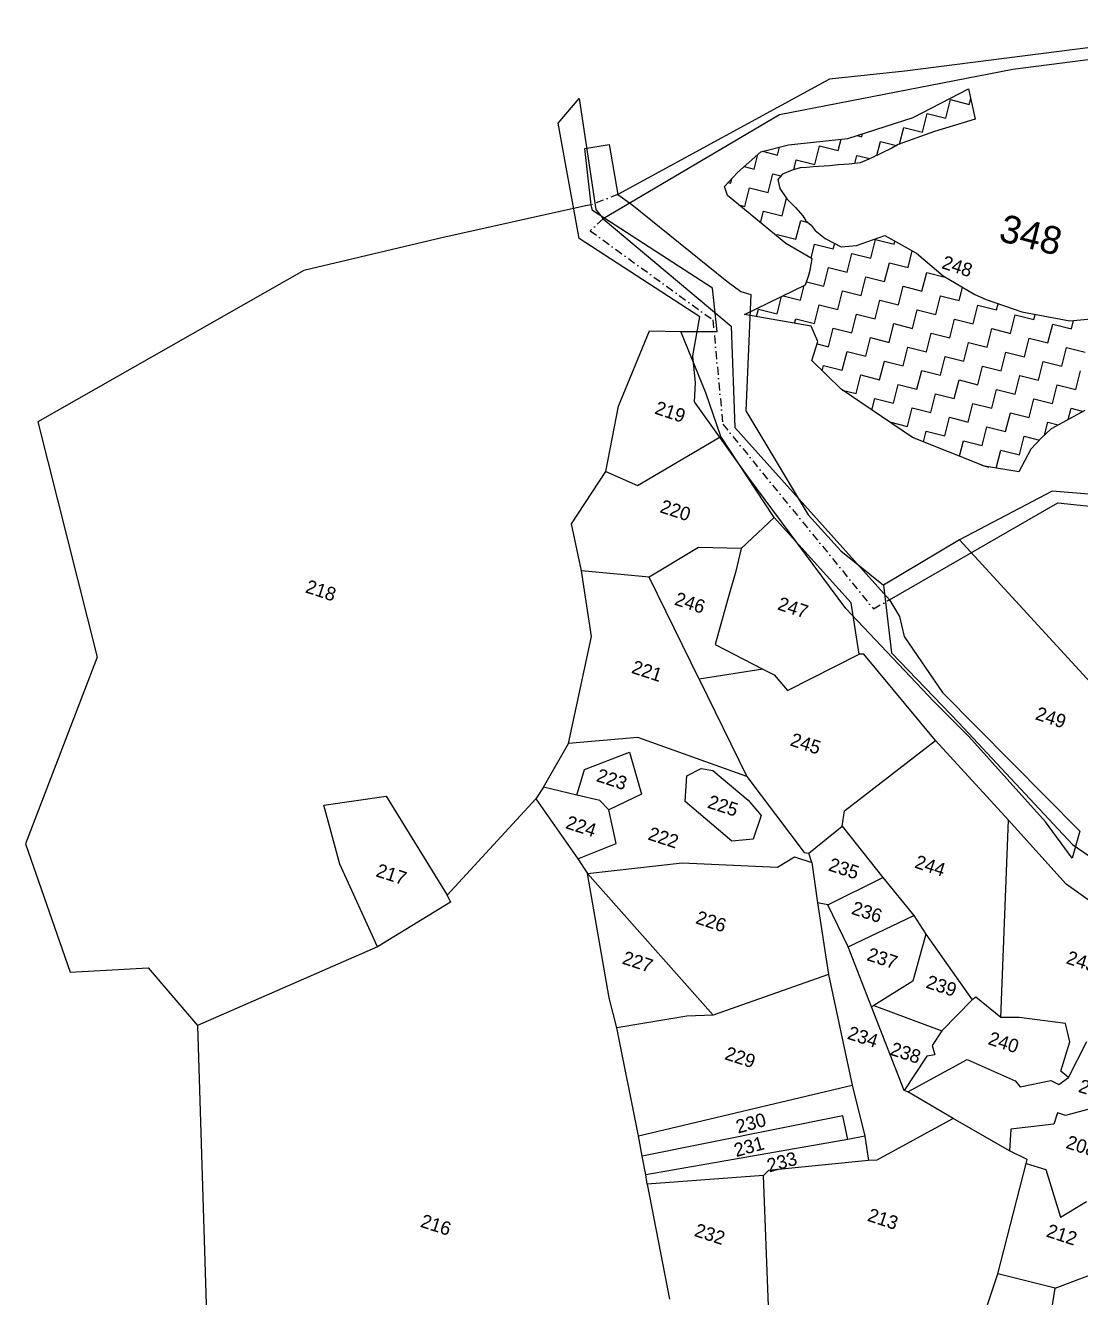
# Model space of a CAD drawing. Header units: metres. Extents: x 281097 to 285452, y 2029380 to 2031700.
# Drawn here: x 281097 to 281774, y 2030654 to 2031469 of the extents above; entities that cross this region are included whole.
import ezdxf
from ezdxf.enums import TextEntityAlignment as Align

# ---------------------------------------------------------------- set-up
doc = ezdxf.new("R2010")
doc.units = ezdxf.units.M
doc.header["$MEASUREMENT"] = 0
doc.linetypes.add('DASHDOT', pattern=[1, 0.5, -0.25, 0, -0.25])
for name, color, linetype in [('OFF', 1, 'Continuous'), ('POLY_HATCH', 12, 'Continuous'), ('POLY_PARCEL', 6, 'Continuous'), ('POLY_WATER', 4, 'Continuous'), ('TEXT_PARCEL', 7, 'Continuous'), ('V_BOUND_LINE', 7, 'Continuous'), ('V_BOUND_STREAM_LINE', 7, 'DASHDOT')]:
    doc.layers.add(name, color=color, linetype=linetype)
doc.styles.add('TEXT_MAP', font='', dxfattribs={"height": 2.5})
doc.styles.get('TEXT_MAP').set_extended_font_data('Kruti Dev 050')

msp = doc.modelspace()

# ---------------------------------------------------------------- linework, layer by layer
at = {"layer": 'OFF'}
for p, q in [((281438.92, 2031406.5), (281452.2, 2031422.25)), ((281455.97, 2031390.31), (281471.43, 2031392.74)), ((281773.25, 2030952.61), (281768.4, 2030935.19)), ((281451.39, 2030934.94), (281457.64, 2030925.54))]:
    msp.add_line(p, q, dxfattribs=at)
at = {"layer": 'POLY_HATCH'}
for p, q in [((281666.39, 2031410.11), (281701.95, 2031428.55)), ((281701.95, 2031428.55), (281706.17, 2031409.06)), ((281624.55, 2031396.7), (281666.39, 2031410.11)), ((281706.17, 2031409.06), (281680.16, 2031401.24)), ((281586.45, 2031392.63), (281624.55, 2031396.7)), ((281680.16, 2031401.24), (281656.74, 2031392.76)), ((281553.79, 2031374.83), (281568.84, 2031388.17)), ((281568.84, 2031388.17), (281586.45, 2031392.63)), ((281652.69, 2031390.36), (281639.44, 2031384.11)), ((281656.74, 2031392.76), (281652.69, 2031390.36)), ((281593.91, 2031377.8), (281588.74, 2031376.37)), ((281598.11, 2031378.11), (281593.91, 2031377.8)), ((281602.3, 2031378.42), (281598.11, 2031378.11)), ((281612.8, 2031379.19), (281602.3, 2031378.42)), ((281618.45, 2031379.82), (281612.8, 2031379.19)), ((281625.39, 2031380.12), (281618.45, 2031379.82)), ((281632.49, 2031381.07), (281625.39, 2031380.12)), ((281639.44, 2031384.11), (281632.49, 2031381.07)), ((281545.37, 2031365.98), (281553.79, 2031374.83)), ((281582.6, 2031373.81), (281579.69, 2031370.43)), ((281579.69, 2031370.43), (281580.96, 2031364.62)), ((281588.74, 2031376.37), (281582.6, 2031373.81)), ((281547.29, 2031360.01), (281545.37, 2031365.98)), ((281580.96, 2031364.62), (281585.46, 2031357.99)), ((281584.8, 2031329.24), (281547.29, 2031360.01)), ((281585.46, 2031357.99), (281590.93, 2031352.49)), ((281590.93, 2031352.49), (281595.76, 2031347.15)), ((281595.76, 2031347.15), (281597.68, 2031343.91)), ((281597.68, 2031343.91), (281601.06, 2031341)), ((281601.06, 2031341), (281603.63, 2031337.6)), ((281603.63, 2031337.6), (281609.91, 2031332.58)), ((281601.56, 2031319.5), (281584.8, 2031329.24)), ((281609.91, 2031332.58), (281620.23, 2031327.23)), ((281630.07, 2031328.16), (281648.17, 2031334.56)), ((281648.17, 2031334.56), (281668.63, 2031323.2)), ((281620.23, 2031327.23), (281630.07, 2031328.16)), ((281668.63, 2031323.2), (281685.53, 2031308.62)), ((281599.59, 2031309.02), (281600.41, 2031312.25)), ((281600.41, 2031312.25), (281601.56, 2031319.5)), ((281597.31, 2031302.74), (281599.59, 2031309.02)), ((281685.53, 2031308.62), (281705.83, 2031296.62)), ((281558.2, 2031283.83), (281597.31, 2031302.74)), ((281705.83, 2031296.62), (281713.25, 2031293.37)), ((281713.25, 2031293.37), (281735.98, 2031285.55)), ((281575.3, 2031280.87), (281558.2, 2031283.83)), ((281600.95, 2031276.43), (281575.3, 2031280.87)), ((281735.98, 2031285.55), (281766.79, 2031279.81)), ((281766.79, 2031279.81), (281810.38, 2031283.86)), ((281605.27, 2031266.42), (281600.95, 2031276.43)), ((281601.53, 2031254.33), (281605.27, 2031266.42)), ((281620.19, 2031235.88), (281601.53, 2031254.33)), ((281665.94, 2031205.08), (281620.19, 2031235.88)), ((281776.37, 2031222.33), (281754.87, 2031210.62)), ((281754.87, 2031210.62), (281748.56, 2031204.67)), ((281712.04, 2031186.54), (281665.94, 2031205.08)), ((281748.56, 2031204.67), (281741.92, 2031197.43)), ((281741.92, 2031197.43), (281734.13, 2031182.94)), ((281734.13, 2031182.94), (281712.04, 2031186.54))]:
    msp.add_line(p, q, dxfattribs=at)
at = {"layer": 'POLY_HATCH', "linetype": 'Continuous'}
for p, q in [((281687.35, 2031409.63), (281690.38, 2031421.6)), ((281690.38, 2031421.6), (281702.35, 2031418.56)), ((281702.35, 2031418.56), (281703.3, 2031422.31)), ((281672.35, 2031400.69), (281675.38, 2031412.66)), ((281675.38, 2031412.66), (281687.35, 2031409.63)), ((281657.69, 2031393.11), (281660.38, 2031403.72)), ((281660.38, 2031403.72), (281672.35, 2031400.69)), ((281618.4, 2031388.87), (281620.26, 2031396.24)), ((281630.4, 2031398.57), (281633.4, 2031397.81)), ((281633.4, 2031397.81), (281633.88, 2031399.69)), ((281643.11, 2031385.84), (281645.37, 2031394.78)), ((281645.37, 2031394.78), (281655.72, 2031392.16)), ((281564.45, 2031377.06), (281566.81, 2031386.36)), ((281569.87, 2031388.43), (281579.45, 2031386)), ((281579.45, 2031386), (281580.77, 2031391.19)), ((281603.39, 2031379.94), (281606.43, 2031391.91)), ((281606.43, 2031391.91), (281618.4, 2031388.87)), ((281629.04, 2031380.61), (281630.37, 2031385.84)), ((281630.37, 2031385.84), (281638.63, 2031383.75)), ((281558.12, 2031378.67), (281564.45, 2031377.06)), ((281589.83, 2031376.67), (281591.42, 2031382.97)), ((281591.42, 2031382.97), (281603.39, 2031379.94)), ((281549.45, 2031368.12), (281550.18, 2031371.04)), ((281573.39, 2031362.06), (281576.42, 2031374.03)), ((281576.42, 2031374.03), (281581.65, 2031372.71)), ((281547.81, 2031368.54), (281549.45, 2031368.12)), ((281558.39, 2031353.12), (281561.42, 2031365.09)), ((281561.42, 2031365.09), (281573.39, 2031362.06)), ((281554.48, 2031354.11), (281558.39, 2031353.12)), ((281582.33, 2031347.06), (281585.19, 2031358.38)), ((281568.47, 2031342.64), (281570.36, 2031350.09)), ((281570.36, 2031350.09), (281582.33, 2031347.06)), ((281591.27, 2031332.05), (281594.3, 2031344.02)), ((281594.3, 2031344.02), (281598.91, 2031342.86)), ((281579.02, 2031333.98), (281579.29, 2031335.09)), ((281579.29, 2031335.09), (281591.27, 2031332.05)), ((281600.92, 2031319.87), (281603.24, 2031329.02)), ((281603.24, 2031329.02), (281615.21, 2031325.99)), ((281615.21, 2031325.99), (281616.07, 2031329.39)), ((281639.15, 2031319.92), (281642.18, 2031331.89)), ((281642.18, 2031331.89), (281654.15, 2031328.86)), ((281654.15, 2031328.86), (281654.68, 2031330.94)), ((281624.15, 2031310.99), (281627.18, 2031322.96)), ((281627.18, 2031322.96), (281639.15, 2031319.92)), ((281663.09, 2031313.86), (281665.85, 2031324.74)), ((281609.14, 2031302.05), (281612.17, 2031314.02)), ((281612.17, 2031314.02), (281624.15, 2031310.99)), ((281648.09, 2031304.92), (281651.12, 2031316.89)), ((281651.12, 2031316.89), (281663.09, 2031313.86)), ((281598.08, 2031304.85), (281609.14, 2031302.05)), ((281633.08, 2031295.98), (281636.12, 2031307.95)), ((281636.12, 2031307.95), (281648.09, 2031304.92)), ((281672.03, 2031298.86), (281675.06, 2031310.83)), ((281675.06, 2031310.83), (281686.87, 2031307.84)), ((281583.15, 2031295.89), (281594.14, 2031293.11)), ((281594.14, 2031293.11), (281596.48, 2031302.33)), ((281618.08, 2031287.04), (281621.11, 2031299.01)), ((281621.11, 2031299.01), (281633.08, 2031295.98)), ((281657.03, 2031289.92), (281660.06, 2031301.89)), ((281660.06, 2031301.89), (281672.03, 2031298.86)), ((281680.97, 2031283.85), (281684, 2031295.82)), ((281684, 2031295.82), (281695.97, 2031292.79)), ((281695.97, 2031292.79), (281698.1, 2031301.19)), ((281579.14, 2031284.17), (281581.96, 2031295.32)), ((281603.08, 2031278.1), (281606.11, 2031290.08)), ((281606.11, 2031290.08), (281618.08, 2031287.04)), ((281642.02, 2031280.98), (281645.05, 2031292.95)), ((281645.05, 2031292.95), (281657.03, 2031289.92)), ((281704.91, 2031277.79), (281707.94, 2031289.76)), ((281707.94, 2031289.76), (281719.91, 2031286.73)), ((281719.91, 2031286.73), (281720.93, 2031290.73)), ((281565.97, 2031282.49), (281567.17, 2031287.2)), ((281567.17, 2031287.2), (281579.14, 2031284.17)), ((281590.38, 2031278.26), (281591.11, 2031281.14)), ((281591.11, 2031281.14), (281603.08, 2031278.1)), ((281627.02, 2031272.04), (281630.05, 2031284.01)), ((281630.05, 2031284.01), (281642.02, 2031280.98)), ((281665.96, 2031274.91), (281669, 2031286.88)), ((281669, 2031286.88), (281680.97, 2031283.85)), ((281689.91, 2031268.85), (281692.94, 2031280.82)), ((281692.94, 2031280.82), (281704.91, 2031277.79)), ((281728.85, 2031271.72), (281731.88, 2031283.69)), ((281731.88, 2031283.69), (281743.85, 2031280.66)), ((281743.85, 2031280.66), (281744.68, 2031283.93)), ((281767.8, 2031274.6), (281769.17, 2031280.03)), ((281612.02, 2031263.1), (281615.05, 2031275.07)), ((281615.05, 2031275.07), (281627.02, 2031272.04)), ((281650.96, 2031265.98), (281653.99, 2031277.95)), ((281653.99, 2031277.95), (281665.96, 2031274.91)), ((281674.9, 2031259.91), (281677.94, 2031271.88)), ((281677.94, 2031271.88), (281689.91, 2031268.85)), ((281713.85, 2031262.78), (281716.88, 2031274.76)), ((281716.88, 2031274.76), (281728.85, 2031271.72)), ((281752.79, 2031265.66), (281755.83, 2031277.63)), ((281755.83, 2031277.63), (281767.8, 2031274.6)), ((281604.81, 2031264.93), (281612.02, 2031263.1)), ((281635.96, 2031257.04), (281638.99, 2031269.01)), ((281638.99, 2031269.01), (281650.96, 2031265.98)), ((281698.84, 2031253.85), (281701.88, 2031265.82)), ((281701.88, 2031265.82), (281713.85, 2031262.78)), ((281737.79, 2031256.72), (281740.82, 2031268.69)), ((281740.82, 2031268.69), (281752.79, 2031265.66)), ((281620.95, 2031248.1), (281623.99, 2031260.07)), ((281623.99, 2031260.07), (281635.96, 2031257.04)), ((281659.9, 2031250.97), (281662.93, 2031262.94)), ((281662.93, 2031262.94), (281674.9, 2031259.91)), ((281683.84, 2031244.91), (281686.87, 2031256.88)), ((281686.87, 2031256.88), (281698.84, 2031253.85)), ((281722.79, 2031247.78), (281725.82, 2031259.75)), ((281725.82, 2031259.75), (281737.79, 2031256.72)), ((281761.73, 2031250.65), (281764.76, 2031262.63)), ((281764.76, 2031262.63), (281776.73, 2031259.59)), ((281608.14, 2031247.79), (281608.98, 2031251.13)), ((281608.98, 2031251.13), (281620.95, 2031248.1)), ((281644.9, 2031242.03), (281647.93, 2031254)), ((281647.93, 2031254), (281659.9, 2031250.97)), ((281668.84, 2031235.97), (281671.87, 2031247.94)), ((281671.87, 2031247.94), (281683.84, 2031244.91)), ((281707.78, 2031238.84), (281710.82, 2031250.81)), ((281710.82, 2031250.81), (281722.79, 2031247.78)), ((281746.73, 2031241.72), (281749.76, 2031253.69)), ((281749.76, 2031253.69), (281761.73, 2031250.65)), ((281770.67, 2031235.65), (281773.7, 2031247.62)), ((281629.89, 2031233.1), (281632.93, 2031245.07)), ((281632.93, 2031245.07), (281644.9, 2031242.03)), ((281653.83, 2031227.03), (281656.87, 2031239)), ((281656.87, 2031239), (281668.84, 2031235.97)), ((281692.78, 2031229.9), (281695.81, 2031241.87)), ((281695.81, 2031241.87), (281707.78, 2031238.84)), ((281731.72, 2031232.78), (281734.76, 2031244.75)), ((281734.76, 2031244.75), (281746.73, 2031241.72)), ((281755.67, 2031226.71), (281758.7, 2031238.68)), ((281758.7, 2031238.68), (281770.67, 2031235.65)), ((281620.97, 2031235.36), (281629.89, 2031233.1)), ((281677.78, 2031220.97), (281680.81, 2031232.94)), ((281680.81, 2031232.94), (281692.78, 2031229.9)), ((281716.72, 2031223.84), (281719.75, 2031235.81)), ((281719.75, 2031235.81), (281731.72, 2031232.78)), ((281639.96, 2031222.57), (281641.86, 2031230.06)), ((281641.86, 2031230.06), (281653.83, 2031227.03)), ((281662.77, 2031212.03), (281665.81, 2031224)), ((281665.81, 2031224), (281677.78, 2031220.97)), ((281701.72, 2031214.9), (281704.75, 2031226.87)), ((281704.75, 2031226.87), (281716.72, 2031223.84)), ((281740.66, 2031217.77), (281743.7, 2031229.75)), ((281743.7, 2031229.75), (281755.67, 2031226.71)), ((281765.84, 2031216.59), (281767.64, 2031223.68)), ((281767.64, 2031223.68), (281775.3, 2031221.74)), ((281651.3, 2031214.93), (281662.77, 2031212.03)), ((281686.72, 2031205.96), (281689.75, 2031217.93)), ((281689.75, 2031217.93), (281701.72, 2031214.9)), ((281725.66, 2031208.84), (281728.69, 2031220.81)), ((281728.69, 2031220.81), (281740.66, 2031217.77)), ((281750.56, 2031206.56), (281752.63, 2031214.74)), ((281752.63, 2031214.74), (281759.33, 2031213.05)), ((281673.03, 2031202.23), (281674.74, 2031208.99)), ((281674.74, 2031208.99), (281686.72, 2031205.96)), ((281710.66, 2031199.9), (281713.69, 2031211.87)), ((281713.69, 2031211.87), (281725.66, 2031208.84)), ((281696.15, 2031192.93), (281698.69, 2031202.93)), ((281698.69, 2031202.93), (281710.66, 2031199.9)), ((281734.6, 2031193.83), (281737.63, 2031205.8)), ((281737.63, 2031205.8), (281747.34, 2031203.34)), ((281719.7, 2031185.29), (281722.63, 2031196.87)), ((281722.63, 2031196.87), (281734.6, 2031193.83)), ((281710.24, 2031187.26), (281715, 2031186.06))]:
    msp.add_line(p, q, dxfattribs=at)
at = {"layer": 'POLY_PARCEL'}
for p, q in [((281477.42, 2031225), (281497.45, 2031273.35)), ((281497.45, 2031273.35), (281517.49, 2031273.03)), ((281469.32, 2031183.13), (281477.42, 2031225)), ((281489.67, 2031174.3), (281543.19, 2031205.67)), ((281447.39, 2031149.7), (281469.32, 2031183.13)), ((281469.32, 2031183.13), (281489.67, 2031174.3)), ((281755.52, 2031170.62), (281696.07, 2031139.31)), ((281885.63, 2031159.94), (281755.52, 2031170.62)), ((281453.79, 2031119.4), (281447.39, 2031149.7)), ((281577.38, 2031153.58), (281556.12, 2031133.89)), ((281528.86, 2031134.42), (281497.1, 2031115.46)), ((281556.12, 2031133.89), (281528.86, 2031134.42)), ((281556.12, 2031133.89), (281552.78, 2031119.33)), ((281696.07, 2031139.31), (281647.34, 2031110.29)), ((281696.07, 2031139.31), (281789.62, 2031037.5)), ((281497.1, 2031115.46), (281453.79, 2031119.4)), ((281460.24, 2031077.5), (281453.79, 2031119.4)), ((281552.78, 2031119.33), (281547.77, 2031102.27)), ((281529.13, 2031050), (281497.1, 2031115.46)), ((281547.77, 2031102.27), (281539.44, 2031072.35)), ((281445.35, 2031008.86), (281460.24, 2031077.5)), ((281539.44, 2031072.35), (281570.06, 2031056.53)), ((281585.9, 2031042.85), (281631.84, 2031066.09)), ((281570.06, 2031056.53), (281529.13, 2031050)), ((281570.06, 2031056.53), (281577.28, 2031052.81)), ((281577.28, 2031052.81), (281585.9, 2031042.85)), ((281529.13, 2031050), (281559.75, 2030987.61)), ((281489.88, 2031012.74), (281445.35, 2031008.86)), ((281559.75, 2030987.61), (281489.88, 2031012.74)), ((281622.45, 2030965.69), (281680.81, 2031010.77)), ((281429.42, 2030980.84), (281445.35, 2031008.86)), ((281455.8, 2030992.16), (281484.6, 2031003.29)), ((281484.6, 2031003.29), (281492.19, 2030976.35)), ((281450.87, 2030975.58), (281455.8, 2030992.16)), ((281520.33, 2030971.58), (281521.32, 2030988.17)), ((281521.32, 2030988.17), (281530.58, 2030992.85)), ((281530.58, 2030992.85), (281538.01, 2030991.56)), ((281538.01, 2030991.56), (281560.59, 2030972.57)), ((281559.75, 2030987.61), (281596.45, 2030938.83)), ((281429.42, 2030980.84), (281424.55, 2030973.24)), ((281450.87, 2030975.58), (281429.42, 2030980.84)), ((281288.67, 2030969.26), (281328.58, 2030975.02)), ((281328.58, 2030975.02), (281367.75, 2030911.54)), ((281424.55, 2030973.24), (281367.75, 2030911.54)), ((281424.55, 2030973.24), (281451.39, 2030934.94)), ((281465.52, 2030972.26), (281450.87, 2030975.58)), ((281471.26, 2030966.22), (281465.52, 2030972.26)), ((281492.19, 2030976.35), (281471.26, 2030966.22)), ((281550.04, 2030946.15), (281520.33, 2030971.58)), ((281560.59, 2030972.57), (281568.94, 2030962.7)), ((281298.85, 2030931.48), (281288.67, 2030969.26)), ((281476.09, 2030944.74), (281471.26, 2030966.22)), ((281568.94, 2030962.7), (281563.92, 2030947.43)), ((281620.98, 2030955.78), (281622.45, 2030965.69)), ((281599.56, 2030938.47), (281620.98, 2030955.78)), ((281620.98, 2030955.78), (281646.92, 2030922.93)), ((281722.58, 2030833.23), (281727.45, 2030959.6)), ((281563.92, 2030947.43), (281550.04, 2030946.15)), ((281451.39, 2030934.94), (281476.09, 2030944.74)), ((281596.45, 2030938.83), (281599.56, 2030938.47)), ((281601.46, 2030932.5), (281599.56, 2030938.47)), ((281323.02, 2030878.43), (281298.85, 2030931.48)), ((281457.64, 2030925.54), (281518.38, 2030932.33)), ((281518.38, 2030932.33), (281579.52, 2030929.48)), ((281579.52, 2030929.48), (281590.35, 2030936.05)), ((281590.35, 2030936.05), (281601.46, 2030932.5)), ((281601.46, 2030932.5), (281605.01, 2030906.73)), ((281538.18, 2030834.67), (281457.64, 2030925.54)), ((281471.59, 2030845.86), (281457.64, 2030925.54)), ((281611.62, 2030905.35), (281646.92, 2030922.93)), ((281646.92, 2030922.93), (281666.76, 2030898.45)), ((281369.82, 2030907), (281323.02, 2030878.43)), ((281367.75, 2030911.54), (281369.82, 2030907)), ((281611.62, 2030905.35), (281605.01, 2030906.73)), ((281605.01, 2030906.73), (281612.01, 2030860.72)), ((281624.68, 2030878.55), (281611.62, 2030905.35)), ((281624.68, 2030878.55), (281666.76, 2030898.45)), ((281666.76, 2030898.45), (281674.52, 2030886.51)), ((281674.52, 2030886.51), (281666.27, 2030856.47)), ((281674.52, 2030886.51), (281704.32, 2030844.57)), ((281323.02, 2030878.43), (281207.64, 2030828.1)), ((281639.62, 2030839.9), (281624.68, 2030878.55)), ((281612.01, 2030860.72), (281538.18, 2030834.67)), ((281612.01, 2030860.72), (281627.36, 2030789.69)), ((281666.27, 2030856.47), (281641.25, 2030840.81)), ((281476.36, 2030826.57), (281471.59, 2030845.86)), ((281641.25, 2030840.81), (281639.62, 2030839.9)), ((281660.61, 2030786.32), (281639.62, 2030839.9)), ((281641.25, 2030840.81), (281684.77, 2030824.63)), ((281704.32, 2030844.57), (281684.77, 2030824.63)), ((281706.63, 2030846.18), (281704.32, 2030844.57)), ((281722.58, 2030833.23), (281706.63, 2030846.18)), ((281521.27, 2030834.01), (281476.36, 2030826.57)), ((281538.18, 2030834.67), (281521.27, 2030834.01)), ((281734.45, 2030833.19), (281722.58, 2030833.23)), ((281764.1, 2030829.4), (281734.45, 2030833.19)), ((281490.39, 2030757.22), (281476.36, 2030826.57)), ((281684.77, 2030824.63), (281678.67, 2030815.28)), ((281766.74, 2030817.55), (281764.1, 2030829.4)), ((281678.67, 2030815.28), (281680.22, 2030809.13)), ((281761.06, 2030798.73), (281766.74, 2030817.55)), ((281765.87, 2030794.68), (281777.81, 2030817.78)), ((281675.23, 2030808.4), (281660.61, 2030786.32)), ((281680.22, 2030809.13), (281675.23, 2030808.4)), ((281662.89, 2030785.54), (281700.94, 2030806.19)), ((281700.94, 2030806.19), (281731.79, 2030792.51)), ((281765.87, 2030794.68), (281761.06, 2030798.73)), ((281731.79, 2030792.51), (281735.02, 2030788.77)), ((281735.02, 2030788.77), (281754.73, 2030792.7)), ((281754.73, 2030792.7), (281759.83, 2030790.13)), ((281759.83, 2030790.13), (281765.87, 2030794.68)), ((281490.39, 2030757.22), (281627.36, 2030789.69)), ((281627.36, 2030789.69), (281635.47, 2030757.08)), ((281662.89, 2030785.54), (281660.61, 2030786.32)), ((281692.14, 2030768.36), (281662.89, 2030785.54)), ((281819.46, 2030785.41), (281764.03, 2030770.35)), ((281621.24, 2030770.09), (281492.57, 2030744.23)), ((281624.41, 2030754.91), (281621.24, 2030770.09)), ((281692.14, 2030768.36), (281643.01, 2030741.78)), ((281728.12, 2030747.65), (281692.14, 2030768.36)), ((281758.93, 2030772.02), (281756.56, 2030764.79)), ((281764.03, 2030770.35), (281758.93, 2030772.02)), ((281729.09, 2030761.63), (281728.12, 2030747.65)), ((281756.56, 2030764.79), (281729.09, 2030761.63)), ((281492.57, 2030744.23), (281490.39, 2030757.22)), ((281624.41, 2030754.91), (281494.98, 2030732.26)), ((281635.47, 2030757.08), (281624.41, 2030754.91)), ((281635.47, 2030757.08), (281637.78, 2030741.48)), ((281494.98, 2030732.26), (281492.57, 2030744.23)), ((281637.78, 2030741.48), (281573.74, 2030734.97)), ((281643.01, 2030741.78), (281637.78, 2030741.48)), ((281739.39, 2030742.17), (281728.12, 2030747.65)), ((281738.73, 2030739.57), (281739.39, 2030742.17)), ((281573.74, 2030734.97), (281570.45, 2030731.82)), ((281720.67, 2030668.78), (281738.73, 2030739.57)), ((281738.73, 2030739.57), (281751.38, 2030735.64)), ((281751.38, 2030735.64), (281760.83, 2030705.06)), ((281495.87, 2030726.3), (281494.98, 2030732.26)), ((281570.45, 2030731.82), (281495.87, 2030726.3)), ((281495.87, 2030726.3), (281510.18, 2030652.53)), ((281573.6, 2030648.03), (281570.45, 2030731.82)), ((281570.45, 2030731.82), (281570.45, 2030731.82)), ((281760.83, 2030705.06), (281777.61, 2030715.24)), ((281705.72, 2030624.11), (281720.67, 2030668.78)), ((281757.45, 2030659.72), (281720.67, 2030668.78)), ((281757.45, 2030659.72), (281790.85, 2030672.3)), ((281750.63, 2030616.12), (281757.45, 2030659.72))]:
    msp.add_line(p, q, dxfattribs=at)
at = {"layer": 'POLY_WATER'}
for p, q in [((281452.2, 2031422.25), (281463.05, 2031351.13)), ((281452.17, 2031332.55), (281438.92, 2031406.5)), ((281460, 2031354.18), (281455.97, 2031390.31)), ((281471.43, 2031392.74), (281477.16, 2031360.82)), ((281460.87, 2031350.48), (281460, 2031354.18)), ((281477.16, 2031360.82), (281485.94, 2031354.24)), ((281485.94, 2031354.24), (281546.98, 2031305.17)), ((281537.66, 2031300.62), (281460.87, 2031350.48)), ((281463.05, 2031351.13), (281467.56, 2031345.1)), ((281467.56, 2031345.1), (281549.82, 2031276.32)), ((281529.61, 2031282.31), (281452.17, 2031332.55)), ((281546.98, 2031305.17), (281555.94, 2031298.65)), ((281540.8, 2031273.01), (281537.66, 2031300.62)), ((281555.94, 2031298.65), (281562.34, 2031296.55)), ((281562.34, 2031296.55), (281559.18, 2031222.01)), ((281525.04, 2031257.27), (281529.61, 2031282.31)), ((281517.49, 2031273.03), (281540.8, 2031273.01)), ((281533.42, 2031233.65), (281517.49, 2031273.03)), ((281549.82, 2031276.32), (281552.03, 2031211.38)), ((281526.87, 2031239.93), (281525.04, 2031257.27)), ((281526.27, 2031227.82), (281526.87, 2031239.93)), ((281543.19, 2031205.67), (281533.42, 2031233.65)), ((281561, 2031179.07), (281526.27, 2031227.82)), ((281559.18, 2031222.01), (281599.16, 2031155.5)), ((281552.03, 2031211.38), (281651.14, 2031100.97)), ((281577.38, 2031153.58), (281543.19, 2031205.67)), ((281623.3, 2031095.36), (281561, 2031179.07)), ((281626.6, 2031099.03), (281577.38, 2031153.58)), ((281599.16, 2031155.5), (281620.05, 2031132.38)), ((281620.05, 2031132.38), (281647.34, 2031110.29)), ((281647.34, 2031110.29), (281652.4, 2031066.9)), ((281651.14, 2031100.97), (281657.54, 2031090.24)), ((281679.73, 2031035.79), (281623.3, 2031095.36)), ((281631.84, 2031066.09), (281626.6, 2031099.03)), ((281657.54, 2031090.24), (281660.53, 2031077.5)), ((281660.53, 2031077.5), (281685.17, 2031041.51)), ((281634.75, 2031065.97), (281631.84, 2031066.09)), ((281680.81, 2031010.77), (281634.75, 2031065.97)), ((281652.4, 2031066.9), (281695.64, 2031021.95)), ((281702.01, 2031013.27), (281679.73, 2031035.79)), ((281685.17, 2031041.51), (281773.25, 2030952.61)), ((281695.64, 2031021.95), (281768.53, 2030944.14)), ((281727.45, 2030959.6), (281680.81, 2031010.77)), ((281751.24, 2030958.63), (281702.01, 2031013.27)), ((281764.44, 2030918.57), (281727.45, 2030959.6)), ((281768.4, 2030935.19), (281751.24, 2030958.63)), ((281768.53, 2030944.14), (281795.58, 2030925.26)), ((281812.68, 2030884.18), (281764.44, 2030918.57))]:
    msp.add_line(p, q, dxfattribs=at)
at = {"layer": 'V_BOUND_LINE'}
for p, q in [((281890.88, 2031469.14), (281661.14, 2031439.8)), ((281862.26, 2031457.97), (281730.24, 2031440.8)), ((281612.66, 2031434.74), (281477.16, 2031360.82)), ((281730.24, 2031440.8), (281580.79, 2031411.9)), ((281661.14, 2031439.8), (281612.66, 2031434.74)), ((281580.79, 2031411.9), (281467.56, 2031345.1)), ((281456.32, 2031353.43), (281364.29, 2031333.02)), ((281364.29, 2031333.02), (281275.8, 2031312.13)), ((281275.8, 2031312.13), (281105.33, 2031214.97)), ((281105.33, 2031214.97), (281143.32, 2031064.11)), ((281651.14, 2031100.97), (281759.14, 2031163.01)), ((281759.14, 2031163.01), (281872.33, 2031151.39)), ((281143.32, 2031064.11), (281097.3, 2030944.56)), ((281097.3, 2030944.56), (281126.06, 2030862.14)), ((281126.06, 2030862.14), (281175.93, 2030865.05)), ((281175.93, 2030865.05), (281207.64, 2030828.1)), ((281207.64, 2030828.1), (281217.56, 2030509.34))]:
    msp.add_line(p, q, dxfattribs=at)
at = {"layer": 'V_BOUND_STREAM_LINE', "ltscale": 10}
for p, q in [((281460, 2031354.18), (281456.32, 2031353.43)), ((281477.16, 2031360.82), (281460, 2031354.18)), ((281467.56, 2031345.1), (281459.29, 2031337.55)), ((281459.29, 2031337.55), (281538, 2031280.35)), ((281538, 2031280.35), (281544.37, 2031213.53)), ((281544.37, 2031213.53), (281640.98, 2031095.13)), ((281640.98, 2031095.13), (281651.14, 2031100.97))]:
    msp.add_line(p, q, dxfattribs=at)

# ---------------------------------------------------------------- texts
at = {"layer": 'TEXT_PARCEL', "style": 'TEXT_MAP'}
for s, height, rotation, p in [('348', 17.782, 345.78524, (281741.93, 2031334.97)), ('248', 8.7, 341.83276, (281694.68, 2031314.75)), ('219', 8.7, 341.83276, (281510.7, 2031221.47)), ('220', 8.7, 341.83276, (281514.06, 2031158.29)), ('218', 8.7, 341.83276, (281286.76, 2031106.92)), ('246', 8.7, 341.83276, (281523.36, 2031099.05)), ('247', 8.7, 341.83276, (281589.45, 2031095.99)), ('221', 8.7, 341.83276, (281495.84, 2031055.36)), ('249', 8.7, 341.83276, (281754.72, 2031025.52)), ('245', 8.7, 341.83276, (281597.53, 2031008.77)), ('223', 8.7, 341.83276, (281473.31, 2030985.9)), ('225', 8.7, 341.83276, (281544.52, 2030968.92)), ('224', 8.7, 341.83276, (281453.6, 2030955.82)), ('222', 8.7, 341.83276, (281506.38, 2030948.54)), ('244', 8.7, 341.83276, (281677.36, 2030930.5)), ('217', 8.7, 341.83276, (281331.98, 2030925)), ('235', 8.7, 341.83276, (281622.02, 2030928.68)), ('236', 8.7, 341.83276, (281636.79, 2030900.82)), ('226', 8.7, 341.83276, (281536.94, 2030894.75)), ('227', 8.7, 341.83276, (281489.9, 2030868.96)), ('237', 8.7, 341.83276, (281646.7, 2030871.12)), ('243', 8.7, 341.83276, (281774.47, 2030869.09)), ('239', 8.7, 341.83276, (281684.57, 2030853.46)), ('234', 8.7, 341.83276, (281634.19, 2030820.76)), ('240', 8.7, 341.83276, (281724.46, 2030817.24)), ('238', 8.7, 341.83276, (281661.59, 2030810.52)), ('229', 8.7, 341.83276, (281555.57, 2030807.64)), ('241', 8.7, 341.83276, (281782.36, 2030786.78)), ('230', 8.7, 15.61657, (281562.34, 2030765.47)), ('231', 8.7, 15.61657, (281561.14, 2030750.43)), ('208', 8.7, 341.83276, (281774.28, 2030750.75)), ('233', 8.7, 15.61657, (281582.23, 2030740.58)), ('213', 8.7, 341.83276, (281647.06, 2030704.04)), ('216', 8.7, 341.83276, (281360.5, 2030700.22)), ('232', 8.7, 341.83276, (281536.1, 2030694.31)), ('212', 8.7, 341.83276, (281761.79, 2030693.99))]:
    msp.add_text(s, height=height, rotation=rotation, dxfattribs=at).set_placement(p, align=Align.MIDDLE)

doc.saveas('drawing.dxf')
